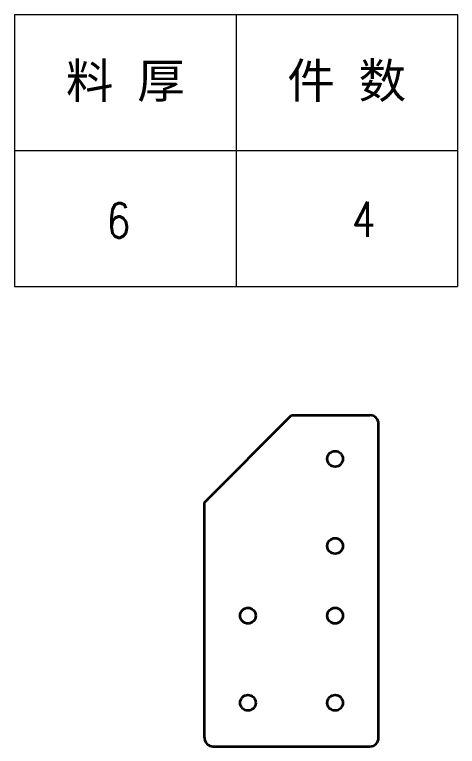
# Model space of a CAD drawing. Header units: millimetres. Extents: x 1333 to 190452, y -42879 to -5704.
# Drawn here: x 184709.7 to 184963.7, y -16806.2 to -16386.3 of the extents above; entities that cross this region are included whole.
import ezdxf
from ezdxf.enums import TextEntityAlignment as Align

# ---------------------------------------------------------------- set-up
doc = ezdxf.new("R2010")
doc.units = ezdxf.units.MM
doc.header["$LTSCALE"] = 0.5
doc.layers.add('标注线', color=3, linetype='Continuous', lineweight=18)
doc.styles.add('DIM', font='romans.shx', dxfattribs={"width": 0.8, "bigfont": 'bigfont.shx'})
doc.styles.get("Standard").update_dxf_attribs({"font": 'simplex.shx'})

# ---------------------------------------------------------------- blocks, each defined once
blk = doc.blocks.new('*T483')
at = {"color": 0, "linetype": 'ByBlock', "lineweight": -2, "transparency": 16777216}
for p, q in [((0, 0), (127, 0)), ((0, 0), (0, -78)), ((63.5, 0), (63.5, -78)), ((127, 0), (127, -78)), ((0, -39), (127, -39)), ((0, -78), (127, -78))]:
    blk.add_line(p, q, dxfattribs=at)
at = {"color": 0, "transparency": 16777216, "char_height": 10, "width": 60.5, "attachment_point": 5}
for s, insert in [('{\\fSimSun|b0|i0|c134|p2;料 厚}', (31.75, -19.5)), ('{\\fSimSun|b0|i0|c134|p2;件 数}', (95.25, -19.5))]:
    blk.add_mtext(s, dxfattribs=dict(at, insert=insert))
blk = doc.blocks.new('拆图参数')
blk.add_blockref('*T483', (-63.5, 78))
at = {"style": 'DIM', "width": 0.8}
blk.add_attdef('6', text='', height=10, dxfattribs=at).set_placement((-37.13, 18.91), align=Align.MIDDLE_LEFT)
blk.add_attdef('1', text='', height=10, dxfattribs=at).set_placement((36.65, 19.27), align=Align.MIDDLE_CENTER)

msp = doc.modelspace()

# ---------------------------------------------------------------- linework, layer by layer
at = {"color": 7, "lineweight": 35}
for p, q in [((184818.556, -16666.246), (184868.556, -16616.246)), ((184868.556, -16616.246), (184913.556, -16616.246)), ((184918.556, -16801.246), (184918.556, -16621.246)), ((184818.556, -16801.247), (184818.556, -16666.246)), ((184818.556, -16801.246), (184818.556, -16706.246)), ((184918.556, -16801.246), (184918.556, -16706.246)), ((184823.556, -16806.246), (184913.556, -16806.246)), ((184823.556, -16806.246), (184913.556, -16806.246))]:
    msp.add_line(p, q, dxfattribs=at)
for centre in [(184893.556, -16641.246), (184893.556, -16691.246), (184843.556, -16731.246), (184893.556, -16731.246), (184843.556, -16781.246), (184893.556, -16781.246)]:
    msp.add_circle(centre, 4.5, dxfattribs=at)
for centre, start, end in [((184913.556, -16621.246), 0, 90), ((184823.556, -16801.246), 180, 270.00001), ((184913.556, -16801.246), 270.00001, 360)]:
    msp.add_arc(centre, 5, start, end, dxfattribs=at)

# ---------------------------------------------------------------- block references
at = {"layer": '标注线', "xscale": 2, "yscale": 2, "zscale": 2}
msp.add_blockref('拆图参数', (184836.706, -16542.318), dxfattribs=at).add_auto_attribs({'1': '4', '6': '6'})

doc.saveas('drawing.dxf')
